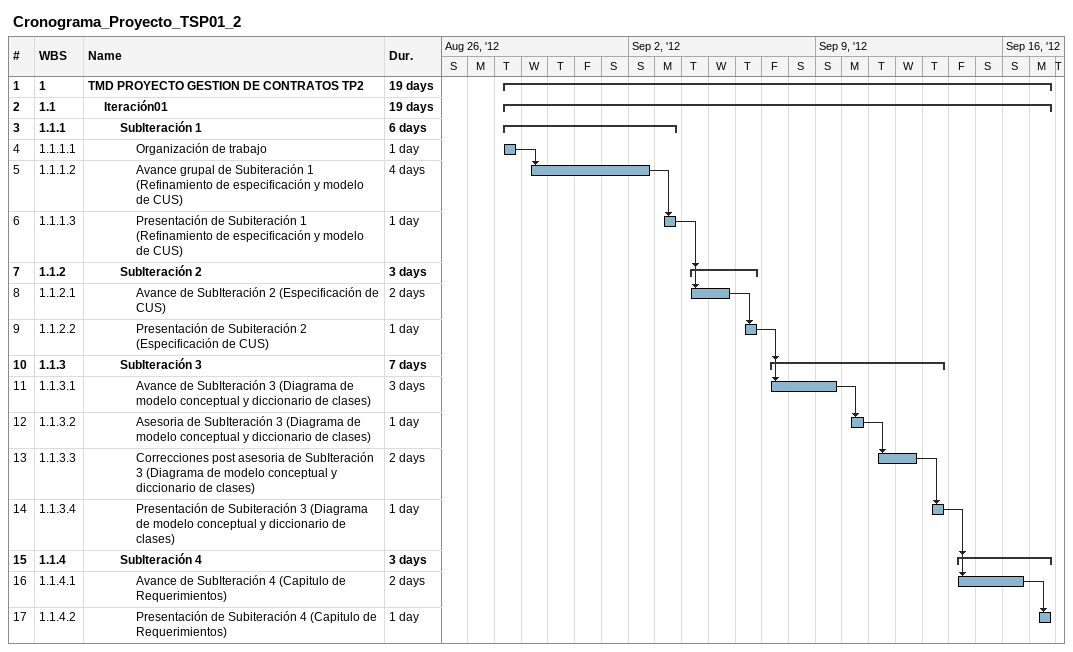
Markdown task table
Cronograma_Proyecto_TSP01_2

| ID | WBS | Task | Duration | Start | Finish | Predecessors |
|---|---|---|---|---|---|---|
| 1 | 1 | **TMD PROYECTO GESTION DE CONTRATOS TP2** | 19d | 2012-08-28 | 2012-09-17 |  |
| 2 | 1.1 | **Iteración01** | 19d | 2012-08-28 | 2012-09-17 |  |
| 3 | 1.1.1 | **SubIteración 1** | 6d | 2012-08-28 | 2012-09-03 |  |
| 4 | 1.1.1.1 | Organización de trabajo | 1d | 2012-08-28 | 2012-08-28 |  |
| 5 | 1.1.1.2 | Avance grupal de Subiteración 1 (Refinamiento de especificación y modelo de CUS) | 4d | 2012-08-29 | 2012-09-02 | 4 |
| 6 | 1.1.1.3 | Presentación de Subiteración 1 (Refinamiento de especificación y modelo de CUS) | 1d | 2012-09-03 | 2012-09-03 | 5 |
| 7 | 1.1.2 | **SubIteración 2** | 3d | 2012-09-04 | 2012-09-06 | 6 |
| 8 | 1.1.2.1 | Avance de SubIteración 2 (Especificación de CUS) | 2d | 2012-09-04 | 2012-09-05 | 6 |
| 9 | 1.1.2.2 | Presentación de Subiteración 2 (Especificación de CUS) | 1d | 2012-09-06 | 2012-09-06 | 8 |
| 10 | 1.1.3 | **SubIteración 3** | 7d | 2012-09-07 | 2012-09-13 | 9 |
| 11 | 1.1.3.1 | Avance de SubIteración 3 (Diagrama de modelo conceptual y diccionario de clases) | 3d | 2012-09-07 | 2012-09-09 | 9 |
| 12 | 1.1.3.2 | Asesoria de SubIteración 3 (Diagrama de modelo conceptual y diccionario de clases) | 1d | 2012-09-10 | 2012-09-10 | 11 |
| 13 | 1.1.3.3 | Correcciones post asesoria de SubIteración 3 (Diagrama de modelo conceptual y diccionario de clases) | 2d | 2012-09-11 | 2012-09-12 | 12 |
| 14 | 1.1.3.4 | Presentación de Subiteración 3 (Diagrama de modelo conceptual y diccionario de clases) | 1d | 2012-09-13 | 2012-09-13 | 13 |
| 15 | 1.1.4 | **SubIteración 4** | 3d | 2012-09-14 | 2012-09-17 | 14 |
| 16 | 1.1.4.1 | Avance de SubIteración 4 (Capitulo de Requerimientos) | 2d | 2012-09-14 | 2012-09-16 | 14 |
| 17 | 1.1.4.2 | Presentación de Subiteración 4 (Capitulo de Requerimientos) | 1d | 2012-09-17 | 2012-09-17 | 16 |
